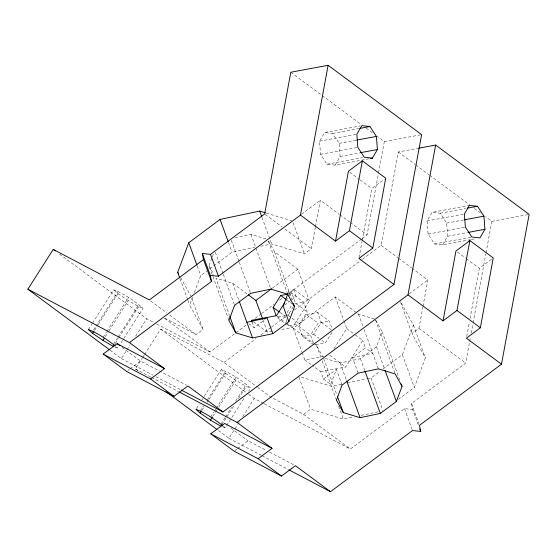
<?xml version="1.0" encoding="UTF-8"?>
<svg xmlns="http://www.w3.org/2000/svg" width="557" height="557" viewBox="0 0 557 557"><rect width="100%" height="100%" fill="white"/><g stroke="black" fill="none" stroke-linecap="round" stroke-linejoin="round"><path stroke-width="0.42" stroke-dasharray="2.79 2.09" d="M260.69 246.222L271.649 243.924L304.428 253.839L311.391 248.645L315.311 227.416M315.471 226.567L320.331 200.242L339.171 214.215M359.056 257.585L362.043 241.397M362.203 240.54L371.798 188.565L384.33 179.222M362.217 238.542L367.084 234.915L378.363 173.833M378.516 172.983L384.316 141.596L377.333 136.423M362.342 259.311L381.106 245.317L398.339 151.998L417.841 148.371M398.304 399.369L414.317 387.428L425.381 357.942L411.964 333.594L418.927 328.4L422.847 307.172M423 306.322L427.86 279.997L412.507 268.606M466.745 336.491L469.419 322.002M470.045 318.597L479.326 268.321L493.251 257.94M418.314 424.935L412.702 409.527L411.512 403.47L465.68 363.08L470.561 336.609M471.194 333.197L472.928 323.805M473.088 322.949L485.857 253.797M486.01 252.941L491.845 221.352L485.565 216.694M164.788 318.165L196.099 334.618L203.061 329.424L189.645 305.076L192.631 297.104M194.428 292.328L200.708 275.59L206.974 270.918M228.92 320.393L209.007 265.675L211.987 257.738M212.28 256.944L213.47 253.769M287.934 293.428L288.825 291.046L303.628 302.061L307.206 311.913L299.603 323.847L288.415 325.929L287.036 324.912M342.109 385.068L336.4 369.382L330.74 384.462L323.422 379.032L320.748 371.693L312.442 365.531M324.996 358.374L340.167 362.962L360.435 358.708L376.462 346.76L382.123 331.68L375.258 319.224L358.485 314.148L335.237 296.909L293.288 328.191L301.866 351.752M382.875 369.131L402.363 354.6L413.433 325.114L400.01 300.759M368.999 158.787L335.084 165.102L326.98 164.211L320.54 154.317L319.537 141.213L324.557 132.58L360.163 125.945M335.084 165.102L340.104 156.468L339.102 143.365L332.661 133.471L324.557 132.58M470.595 239.649L442.62 244.857L434.516 243.966L428.068 234.072L427.066 220.969L432.086 212.335L469.391 205.387M442.62 244.857L447.64 236.224L446.63 223.12L440.19 213.227L432.086 212.335M88.396 329.549L92.079 323.763M92.546 323.039L113.753 289.765C124.441 294.11 134.355 300.738 143.045 308.306L120.451 343.746M93.673 329.744L95.519 326.848M95.985 326.123L118.112 291.408M94.46 330.44L97.684 325.379M98.143 324.654L117.966 293.56L113.753 289.765M103.142 337.298L106.366 332.237M106.826 331.512L128.493 297.515M105.245 336.72L108.469 331.659M108.935 330.935L128.298 300.557L138.679 306.663L143.045 308.306M113.468 344.296L117.618 337.786M118.077 337.062L138.825 304.519M115.167 343.551L118.397 338.489M118.857 337.765L138.679 306.663M114.777 346.99L117.687 348.083L118.606 346.635M110.189 350.269L121.356 358.548L130.115 344.804M135.643 336.129L146.714 318.771L153.579 322.378M138.171 371.018L135.379 368.95L142.3 358.102M142.759 357.378L144.138 355.206M144.604 354.482L160.736 329.173L224.039 362.44L256.84 386.767M196.384 408.58L199.155 404.236M201.919 399.898L203.765 397.009M204.224 396.285L221.282 369.521C231.97 373.865 241.884 380.494 250.573 388.062L248.728 390.951M200.283 410.941L203.514 405.879M207.204 400.093L225.641 371.164M201.989 410.196L204.294 406.582M207.058 402.245L208.443 400.072M208.903 399.348L225.501 373.315L221.282 369.521M210.671 417.054L213.895 411.985M214.361 411.268L215.74 409.096M216.207 408.372L236.029 377.27M286.103 300.557L293.442 289.041L309.372 300.857L292.397 327.488L280.742 329.66M212.774 416.476L216.924 409.966M218.769 407.07L235.827 380.313L246.215 386.419L250.573 388.062M287.064 312.568L292.432 304.15L286.932 300.07M293.281 306.754L287.913 315.178L291.353 317.727M220.997 424.051L225.146 417.541M225.606 416.817L231.601 407.418M235.75 400.908L246.354 384.274M221.777 424.754L226.386 417.52M226.852 416.796L234.225 405.224M238.375 398.715L246.215 386.419M222.313 426.746L225.216 427.839L226.142 426.39M226.602 425.666L245.038 396.737M332.028 332.39L325.316 342.917L314.127 344.999L302.437 336.331L298.851 326.486L306.461 314.552L317.65 312.463L329.34 321.131L332.097 328.714M218.421 430.54L228.885 438.303L234.42 429.621M234.88 428.897L237.644 424.559M238.104 423.835L239.489 421.67M242.72 416.601L254.243 398.527L263.475 403.372M313.299 342.729L310.541 335.154L318.144 323.22L329.34 321.131M302.437 336.331L313.626 334.249L321.236 322.315L317.65 312.463M333.928 348.752L346.774 328.595L344.115 321.285M320.748 371.693L345.723 367.042L362.704 340.411L354.391 334.249M248.84 323.714L254.166 327.662L265.069 319.516M358.137 373.12L352.463 357.524L365.406 347.847L362.704 340.411M209.759 268.843L232.032 252.23L254.793 247.461M301.532 214.257L320.331 200.242M127.978 370.377L129.37 369.34M130.066 368.818L140.51 361.033L186.379 385.138M272.394 288.143L297.835 269.17L309.372 300.857M156.628 323.979L210.017 352.038L247.545 324.056M255.19 318.353L260.753 314.204M261.442 313.688L273.953 304.359M279.517 300.216L283.687 297.104M289.243 292.961L361.521 239.064M284.536 305.111L291.367 300.035M292.049 299.527L296.15 296.477L293.442 289.041M224.039 362.44L256.011 338.6M260.878 334.973L270.605 327.718M271.301 327.203L286.59 315.798M287.287 315.283L290.761 312.693M294.235 310.096L361.646 259.827M409.061 294.012L427.86 279.997M323.422 379.032L336.4 369.382M234.81 450.655L236.899 449.095M237.595 448.573L248.039 440.789L266.385 450.432M257.536 387.282L270.793 397.113L303.628 414.373L310.59 409.179L343.37 419.094L353.486 416.977M367.669 378.663L371.039 377.952L380.09 371.206M264.241 403.776L350.381 449.046L404.549 408.657L412.702 409.527M234.915 237.762L250.956 234.393L266.928 239.225M352.463 357.524L372.724 353.27L365.406 347.847M341.538 384.142L331.422 386.266L298.643 376.351M347.436 382.903L366.826 378.837M361.075 415.383L378.774 411.672M332.661 133.471L358.945 128.576M319.537 141.213L355.993 134.425M339.102 143.365L356.055 140.211M384.316 141.596L421.621 134.648M320.54 154.317L357.845 147.368M340.104 156.468L359.606 152.841M326.98 164.211L362.593 157.582M440.19 213.227L465.624 208.492M427.066 220.969L463.521 214.18M446.63 223.12L463.591 219.966M491.845 221.352L529.15 214.403M428.068 234.072L465.38 227.124M447.64 236.224L467.135 232.596M434.516 243.966L471.821 237.017M471.445 239.489L474.836 238.862M288.742 293.992L291.938 293.393L295.523 303.245L307.206 311.913M294.834 303.697L303.628 302.061M285.518 315.624L276.725 317.26L286.347 324.397M253.567 321.869L267.423 332.139L272.415 331.206M302.159 352.567L304.825 359.878L323.972 356.313M266.26 213.073L291.659 220.76M246.995 293.859L232.638 283.207L215.872 278.131L229.547 315.701M121.356 358.548L152.917 375.133M155.995 376.755L181.401 390.102M135.379 368.95L150.78 377.04M151.546 377.444L178.491 391.606M269.442 452.033L294.674 465.297M228.885 438.303L261.219 455.292M261.985 455.696L288.164 469.454M117.966 293.56L128.298 300.557M225.501 373.315L235.827 380.313M290.81 72.243L321.514 95.017M322.211 95.532L361.284 124.517M366.172 128.138L372.452 132.796M398.339 151.998L415.083 164.419M415.787 164.935L429.043 174.773M429.739 175.288L469.516 204.788M474.397 208.415L481.38 213.589M349.796 172.252L359.425 179.389M360.107 179.897L371.798 188.565M457.325 252.008L465.575 258.128M466.265 258.636L479.326 268.321M339.867 214.73L349.636 221.978M350.339 222.494L367.084 234.915M381.106 245.317L397.858 257.738M398.554 258.26L411.811 268.091M265.341 214.487L282.086 226.908M284.878 228.983L311.391 248.645M418.927 328.4L465.68 363.08M268.53 240.93L274.587 251.924L297.835 269.17M346.774 328.595L353.702 333.734M321.236 322.315L332.926 330.983M306.461 314.552L318.144 323.22M292.042 318.235L299.603 323.847M313.626 334.249L319.126 338.329M321.876 340.369L325.316 342.917M280.011 312.512L284.829 316.084L287.308 322.9M298.851 326.486L310.541 335.154M277.163 316.188L285.469 322.35M286.166 322.865L292.397 327.488M293.288 328.191L313.118 342.896M313.8 343.404L316.536 345.431L322.594 356.424M329.8 355.227L345.723 367.042M304.825 359.878L311.746 365.016M150.745 300.975L166.794 312.881M169.586 314.949L196.099 334.618M303.628 414.373L350.381 449.046M164.656 318.395L210.017 352.038M59.488 254.076L146.714 318.771M160.736 329.173L247.962 393.869M248.659 394.384L254.243 398.527M121.948 347.262L140.51 361.033M230.849 428.041L248.039 440.789M223.406 426.216L225.216 427.839M116.483 347.004L117.687 348.083M209.007 265.675L213.853 274.469M180.628 277.567L190.696 295.837M413.433 325.114L425.381 357.942M400.594 302.36L411.964 333.594M402.363 354.6L414.317 387.428M411.512 403.47L418.885 423.731M382.123 331.68L399.661 379.867M375.55 320.038L395.171 373.942M404.549 408.657L412.514 430.547M376.462 346.76L384.783 369.632M358.485 314.148L362.934 326.374M364.125 329.64L378.405 368.866M371.039 377.952L382.993 410.788M360.435 358.708L364.598 370.147M335.237 296.909L343.815 320.47M293.066 222.612L304.428 253.839M340.167 362.962L346.412 380.111M323.701 358.708L337.076 395.456M316.536 345.431L320.978 357.629M322.162 360.88L336.449 400.149M338.712 406.283L343.37 419.094M274.587 251.924L291.952 299.624M262.034 217.502L271.649 243.924M268.321 241.104L287.642 294.187M287.586 323.659L288.415 325.929M250.956 234.393L270.277 287.482M298.935 377.152L310.59 409.179M262.981 319.948L267.423 332.139M231.28 240.276L239.016 261.512M239.308 262.333L250.309 292.55M228.537 242.622L232.032 252.23M252.084 321.96L254.166 327.662M232.638 283.207L238.856 300.279M215.26 252.23L222.988 273.459M223.287 274.281L234.281 304.498M197.213 265.981L200.708 275.59M191.699 298.197L203.061 329.424M180.022 278.653L187.605 299.471M187.897 300.272L189.645 305.076"/><path stroke-width="0.84" d="M202.316 253.491L210.288 275.374L218.441 276.251L300.46 215.093L328.115 65.294L290.81 72.243L264.638 213.972L210.476 254.361L202.316 253.491L203.514 259.555L211.479 281.438L129.468 342.597L27.85 289.194L53.207 249.418L149.346 299.945L203.514 259.555M300.46 215.093L335.523 241.097L348.424 171.229L362.349 160.848L385.723 178.184L372.821 248.053L358.896 258.434L393.959 284.446L222.967 411.95L181.401 390.102M335.523 241.097L349.448 230.716L362.349 160.848M393.959 284.446L421.621 134.648L328.115 65.294M179.257 392.01L236.997 422.352L407.989 294.848L435.644 145.05L418.69 148.211M407.989 294.848L443.052 320.853L455.953 250.984L469.878 240.603L493.251 257.94L480.35 327.808L466.425 338.19L501.495 364.201L419.477 425.353L420.674 431.417L412.514 430.547L330.503 491.706L288.93 469.857M443.052 320.853L456.977 310.472L469.878 240.603M501.495 364.201L529.15 214.403L435.644 145.05M179.73 277.846L177.69 272.241L188.76 242.761L220.085 219.402L259.701 211.089L265.438 212.83M287.934 293.428L283.165 306.127L288.846 321.723L272.819 333.678L252.551 337.925L235.785 332.856L228.92 320.393L234.581 305.313L250.608 293.365L270.869 289.118L287.642 294.187L294.507 306.642L288.846 321.723M402.036 386.398L395.171 373.942L378.405 368.866L358.137 373.12L342.109 385.068L336.449 400.149L343.314 412.605L360.087 417.68L380.354 413.426L396.375 401.479L402.036 386.398L401.144 383.947M372.389 158.16L377.409 149.527L376.407 136.423L369.966 126.523L361.862 125.631L356.842 134.265L357.845 147.368L364.285 157.269L372.389 158.16L370.697 158.473M484.945 229.275L479.925 237.916L471.821 237.017L465.38 227.124L464.371 214.02L469.391 205.387L477.495 206.278L483.936 216.172L484.945 229.275L467.984 232.436M114.248 344.999L113.329 346.447L102.941 340.334L92.615 333.337L93.994 331.164M102.941 340.334L104.326 338.169M221.777 424.754L220.857 426.202L210.469 420.089L200.144 413.092L201.53 410.92M276.175 315.742L273.139 307.408L280.742 295.475L287.941 294.138M284.724 302.723L276.467 315.673L251.492 320.324L252.084 321.96M210.469 420.089L212.314 417.2M103.205 354.078L117.13 343.697L164.531 368.602L150.606 378.983L103.205 354.078L126.585 371.415L173.979 396.326L187.904 385.938L222.967 411.95M248.366 294.869L255.886 300.446L271.705 288.651M210.741 433.833L224.666 423.452L272.06 448.357L258.135 458.738L210.741 433.833L234.114 451.17L281.508 476.082L295.433 465.694L330.503 491.706M246.842 322.238L267.109 317.984L272.819 333.678M359.787 128.416L369.966 126.523M356.905 140.051L376.407 136.423M360.456 152.681L377.409 149.527M467.323 208.172L477.495 206.278M464.434 219.806L483.936 216.172M349.448 230.716L372.821 248.053M456.977 310.472L480.35 327.808M280.742 295.475L286.242 299.555M273.139 307.408L279.329 312.004M53.207 249.418L55.296 250.97M129.468 342.597L164.531 368.602M236.997 422.352L272.06 448.357M117.13 343.697L119.88 345.737M150.606 378.983L173.979 396.326M258.135 458.738L281.508 476.082M27.85 289.194L109.492 349.747M166.083 391.724L217.021 429.503M222.807 425.673C214.515 419.344 205.728 413.057 195.925 409.304L200.144 413.092M115.278 345.918C106.986 339.589 98.192 333.302 88.396 329.549L92.615 333.337M177.69 272.241L178.532 273.766M419.783 428.987L420.674 431.417M385.082 370.447L396.375 401.479M364.898 370.962L380.354 413.426M346.712 380.925L360.087 417.68M337.368 396.271L343.314 412.605M293.372 303.523L294.507 306.642M259.701 211.089L261.741 216.701M255.886 300.446L262.688 319.14M220.085 219.402L228.245 241.822M239.148 301.093L252.551 337.925M210.476 254.361L218.441 276.251M229.839 316.522L235.785 332.856M188.76 242.761L196.92 265.181M210.288 275.374L211.479 281.438"/></g></svg>
